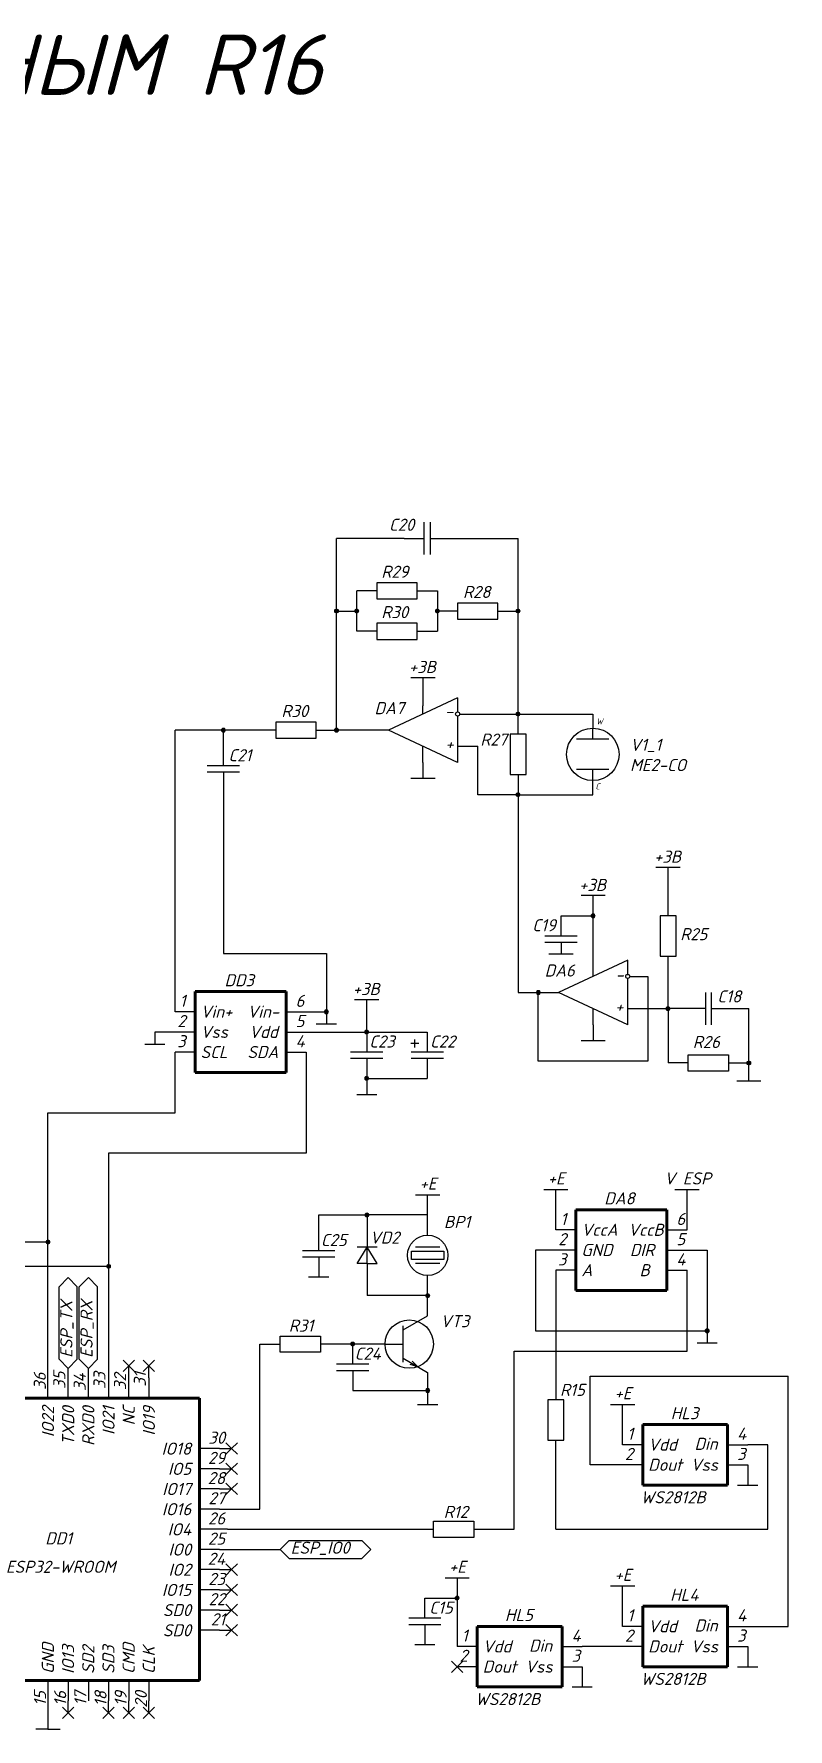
# Model space of a CAD drawing. Header units: millimetres. Extents: x -1 to 4028, y -898 to 1238.
# Drawn here: x 1552.5 to 1739.3, y -727.7 to -307.7 of the extents above; entities that cross this region are included whole.
import ezdxf

# ---------------------------------------------------------------- set-up
doc = ezdxf.new("R2010")
doc.units = ezdxf.units.MM
for name, color, linetype, lineweight in [('Основная (0.3)', 162, 'Continuous', 30), ('Основная (0.6)', 250, 'Continuous', 60), ('Текст', 240, 'Continuous', 30), ('Тонкая (0.2)', 250, 'Continuous', 20)]:
    doc.layers.add(name, color=color, linetype=linetype, lineweight=lineweight)
doc.styles.add('3мм', font='isocpeui.ttf', dxfattribs={"height": 3})
doc.styles.add('5мм', font='isocpeui.ttf', dxfattribs={"height": 5})

msp = doc.modelspace()

# ---------------------------------------------------------------- hatches: boundary and pattern name
at = {"layer": 'Тонкая (0.2)'}
h = msp.add_hatch(color=256, dxfattribs=at)
h.dxf.hatch_style = 1
h.paths.add_polyline_path([(1626.946, -450.742, -1), (1627.946, -450.742, -1)])
h = msp.add_hatch(color=256, dxfattribs=at)
h.dxf.hatch_style = 1
h.paths.add_polyline_path([(1631.946, -450.742, -1), (1632.946, -450.742, -1)])
h = msp.add_hatch(color=256, dxfattribs=at)
h.dxf.hatch_style = 1
h.paths.add_polyline_path([(1651.946, -450.742, -1), (1652.946, -450.742, -1)])
h = msp.add_hatch(color=256, dxfattribs=at)
h.dxf.hatch_style = 1
h.paths.add_polyline_path([(1671.946, -450.742, -1), (1672.946, -450.742, -1)])
h = msp.add_hatch(color=256, dxfattribs=at)
h.dxf.hatch_style = 1
h.paths.add_polyline_path([(1671.946, -476.242, -1), (1672.946, -476.242, -1)])
h = msp.add_hatch(color=256, dxfattribs=at)
h.dxf.hatch_style = 1
h.paths.add_polyline_path([(1598.946, -480.242, -1), (1599.946, -480.242, -1)])
h = msp.add_hatch(color=256, dxfattribs=at)
h.dxf.hatch_style = 1
h.paths.add_polyline_path([(1626.946, -480.242, -1), (1627.946, -480.242, -1)])
h = msp.add_hatch(color=256, dxfattribs=at)
h.dxf.hatch_style = 1
h.paths.add_polyline_path([(1671.946, -496.242, -1), (1672.946, -496.242, -1)])
h = msp.add_hatch(color=256, dxfattribs=at)
h.dxf.hatch_style = 1
h.paths.add_polyline_path([(1691.024, -525.742, 1), (1691.024, -526.742, 1)])
h = msp.add_hatch(color=256, dxfattribs=at)
h.dxf.hatch_style = 1
h.paths.add_polyline_path([(1677.446, -544.742, 1), (1677.446, -545.742, 1)])
h = msp.add_hatch(color=256, dxfattribs=at)
h.dxf.hatch_style = 1
h.paths.add_polyline_path([(1624.446, -550.028, -1), (1625.446, -550.028, -1)])
h = msp.add_hatch(color=256, dxfattribs=at)
h.dxf.hatch_style = 1
h.paths.add_polyline_path([(1709.602, -548.742, 1), (1709.602, -549.742, 1)])
h = msp.add_hatch(color=256, dxfattribs=at)
h.dxf.hatch_style = 1
h.paths.add_polyline_path([(1634.446, -555.028, -1), (1635.446, -555.028, -1)])
h = msp.add_hatch(color=256, dxfattribs=at)
h.dxf.hatch_style = 1
h.paths.add_polyline_path([(1729.602, -562.202, 1), (1729.602, -563.202, 1)])
h = msp.add_hatch(color=256, dxfattribs=at)
h.dxf.hatch_style = 1
h.paths.add_polyline_path([(1634.446, -566.528, -1), (1635.446, -566.528, -1)])
h = msp.add_hatch(color=256, dxfattribs=at)
h.dxf.hatch_style = 1
h.paths.add_polyline_path([(1635.531, -600.35, 1), (1634.531, -600.35, 1)])
h = msp.add_hatch(color=256, dxfattribs=at)
h.dxf.hatch_style = 1
h.paths.add_polyline_path([(1556.469, -607.067, 1), (1555.469, -607.067, 1)])
h = msp.add_hatch(color=256, dxfattribs=at)
h.dxf.hatch_style = 1
h.paths.add_polyline_path([(1571.469, -613.067, 1), (1570.469, -613.067, 1)])
h = msp.add_hatch(color=256, dxfattribs=at)
h.dxf.hatch_style = 1
h.paths.add_polyline_path([(1650.531, -620.35, 1), (1649.531, -620.35, 1)])
h = msp.add_hatch(color=256, dxfattribs=at)
h.dxf.hatch_style = 1
h.paths.add_polyline_path([(1719.783, -629.066, 1), (1718.783, -629.066, 1)])
h = msp.add_hatch(color=256, dxfattribs=at)
h.dxf.hatch_style = 1
h.paths.add_polyline_path([(1631.969, -632.35, 1), (1630.969, -632.35, 1)])
h = msp.add_hatch(color=256, dxfattribs=at)
h.dxf.hatch_style = 1
h.paths.add_polyline_path([(1650.531, -643.85, 1), (1649.531, -643.85, 1)])
h = msp.add_hatch(color=256, dxfattribs=at)
h.dxf.hatch_style = 1
h.paths.add_polyline_path([(1657.829, -695.281, 1), (1656.829, -695.281, 1)])

# ---------------------------------------------------------------- linework, layer by layer
at = {"layer": 'Основная (0.3)'}
for p, q in [((1649.181, -436.742), (1649.181, -428.742)), ((1650.681, -428.742), (1650.681, -436.742)), ((1627.446, -450.742), (1627.446, -432.742)), ((1644.181, -432.742), (1627.446, -432.742)), ((1644.181, -432.742), (1649.181, -432.742)), ((1650.681, -432.742), (1655.681, -432.742)), ((1655.681, -432.742), (1672.446, -432.742)), ((1672.446, -450.742), (1672.446, -432.742)), ((1647.446, -443.742), (1637.446, -443.742)), ((1637.446, -443.742), (1637.446, -447.742)), ((1647.446, -447.742), (1647.446, -443.742)), ((1637.446, -445.742), (1632.446, -445.742)), ((1632.446, -455.742), (1632.446, -445.742)), ((1637.446, -447.742), (1647.446, -447.742)), ((1647.446, -445.742), (1652.446, -445.742)), ((1652.446, -445.742), (1652.446, -455.742)), ((1667.446, -448.742), (1657.446, -448.742)), ((1657.446, -448.742), (1657.446, -452.742)), ((1667.446, -452.742), (1667.446, -448.742)), ((1627.446, -480.242), (1627.446, -450.742)), ((1627.446, -450.742), (1632.446, -450.742)), ((1657.446, -450.742), (1652.446, -450.742)), ((1657.446, -452.742), (1667.446, -452.742)), ((1667.446, -450.742), (1672.446, -450.742)), ((1672.446, -476.242), (1672.446, -450.742)), ((1637.446, -455.742), (1632.446, -455.742)), ((1647.446, -453.742), (1637.446, -453.742)), ((1637.446, -453.742), (1637.446, -457.742)), ((1637.446, -457.742), (1647.446, -457.742)), ((1647.446, -457.742), (1647.446, -453.742)), ((1647.446, -455.742), (1652.446, -455.742)), ((1651.868, -467.242), (1645.868, -467.242)), ((1648.868, -467.242), (1648.868, -474.242)), ((1657.446, -472.242), (1640.29, -480.242)), ((1648.868, -476.242), (1648.868, -474.242)), ((1657.446, -472.242), (1657.446, -475.742)), ((1622.446, -478.242), (1612.446, -478.242)), ((1612.446, -478.242), (1612.446, -482.242)), ((1622.446, -482.242), (1622.446, -478.242)), ((1657.446, -476.742), (1657.446, -484.242)), ((1657.946, -476.242), (1662.446, -476.242)), ((1662.446, -476.242), (1672.446, -476.242)), ((1672.446, -481.242), (1672.446, -476.242)), ((1672.446, -476.242), (1690.946, -476.242)), ((1690.946, -476.242), (1690.946, -479.742)), ((1587.446, -550.028), (1587.446, -480.242)), ((1599.446, -480.242), (1587.446, -480.242)), ((1612.446, -480.242), (1599.446, -480.242)), ((1599.446, -489.104), (1599.446, -480.242)), ((1612.446, -482.242), (1622.446, -482.242)), ((1622.446, -480.242), (1627.446, -480.242)), ((1632.446, -480.242), (1627.446, -480.242)), ((1635.29, -480.242), (1632.446, -480.242)), ((1640.29, -480.242), (1635.29, -480.242)), ((1657.446, -488.242), (1640.29, -480.242)), ((1670.446, -481.242), (1670.446, -491.242)), ((1674.446, -481.242), (1670.446, -481.242)), ((1674.446, -491.242), (1674.446, -481.242)), ((1690.946, -482.492), (1686.946, -482.492)), ((1690.946, -482.492), (1690.946, -479.742)), ((1694.946, -482.492), (1690.946, -482.492)), ((1648.868, -488.242), (1648.868, -484.242)), ((1657.446, -484.242), (1657.446, -488.242)), ((1657.446, -484.242), (1662.446, -484.242)), ((1662.446, -496.242), (1662.446, -484.242)), ((1603.446, -489.104), (1595.446, -489.104)), ((1595.446, -490.604), (1603.446, -490.604)), ((1599.446, -490.604), (1599.446, -535.604)), ((1648.868, -488.242), (1648.868, -492.242)), ((1670.446, -491.242), (1674.446, -491.242)), ((1672.446, -491.242), (1672.446, -496.242)), ((1690.946, -489.992), (1686.946, -489.992)), ((1694.946, -489.992), (1690.946, -489.992)), ((1690.946, -492.742), (1690.946, -489.992)), ((1651.868, -492.242), (1645.868, -492.242)), ((1690.946, -496.242), (1690.946, -492.742)), ((1672.446, -496.242), (1662.446, -496.242)), ((1672.446, -496.242), (1690.946, -496.242)), ((1672.446, -496.242), (1672.446, -501.242)), ((1672.446, -501.242), (1672.446, -545.242)), ((1712.602, -514.242), (1706.602, -514.242)), ((1709.602, -526.242), (1709.602, -514.242)), ((1694.024, -521.242), (1688.024, -521.242)), ((1691.024, -526.242), (1691.024, -521.242)), ((1683.081, -531.242), (1683.081, -526.242)), ((1683.081, -526.242), (1691.024, -526.242)), ((1691.024, -541.242), (1691.024, -526.242)), ((1707.602, -526.242), (1707.602, -536.242)), ((1711.602, -526.242), (1707.602, -526.242)), ((1711.602, -536.242), (1711.602, -526.242)), ((1687.081, -531.242), (1679.081, -531.242)), ((1679.081, -532.742), (1687.081, -532.742)), ((1683.081, -532.742), (1683.081, -535.742)), ((1599.446, -535.604), (1624.946, -535.604)), ((1624.946, -535.604), (1624.946, -550.028)), ((1686.081, -535.742), (1680.081, -535.742)), ((1699.602, -537.242), (1682.446, -545.242)), ((1699.602, -540.742), (1699.602, -537.242)), ((1707.602, -536.242), (1711.602, -536.242)), ((1709.602, -549.242), (1709.602, -536.242)), ((1699.602, -549.242), (1699.602, -541.742)), ((1700.102, -541.242), (1704.602, -541.242)), ((1704.602, -541.242), (1704.602, -562.242)), ((1672.446, -545.242), (1677.446, -545.242)), ((1677.446, -545.242), (1682.446, -545.242)), ((1677.446, -562.242), (1677.446, -545.242)), ((1699.602, -553.242), (1682.446, -545.242)), ((1718.852, -545.242), (1718.852, -553.242)), ((1720.352, -553.242), (1720.352, -545.242)), ((1592.446, -550.028), (1587.446, -550.028)), ((1614.946, -550.028), (1619.946, -550.028)), ((1619.946, -550.028), (1624.946, -550.028)), ((1624.946, -550.028), (1624.946, -553.028)), ((1637.946, -547.028), (1631.946, -547.028)), ((1634.946, -555.028), (1634.946, -547.028)), ((1691.024, -553.242), (1691.024, -549.242)), ((1699.602, -553.242), (1699.602, -549.242)), ((1699.602, -549.242), (1709.602, -549.242)), ((1709.602, -549.242), (1709.602, -562.702)), ((1718.852, -549.242), (1709.602, -549.242)), ((1720.352, -549.242), (1729.602, -549.242)), ((1729.602, -567.242), (1729.602, -549.242)), ((1622.446, -553.028), (1627.446, -553.028)), ((1691.024, -553.242), (1691.024, -557.242)), ((1579.946, -558.028), (1584.946, -558.028)), ((1587.446, -555.028), (1582.446, -555.028)), ((1582.446, -555.028), (1582.446, -558.028)), ((1592.446, -555.028), (1587.446, -555.028)), ((1614.946, -555.028), (1619.946, -555.028)), ((1619.946, -555.028), (1649.946, -555.028)), ((1634.946, -555.028), (1634.946, -560.028)), ((1646.868, -557.846), (1645.868, -557.846)), ((1646.868, -558.846), (1646.868, -556.846)), ((1646.868, -557.846), (1646.868, -556.846)), ((1647.868, -557.846), (1646.868, -557.846)), ((1649.946, -555.028), (1649.946, -560.028)), ((1694.024, -557.242), (1688.024, -557.242)), ((1592.446, -560.028), (1587.446, -560.028)), ((1587.446, -575.028), (1587.446, -560.028)), ((1614.946, -560.028), (1619.946, -560.028)), ((1619.946, -560.028), (1619.946, -585.028)), ((1638.946, -560.028), (1630.946, -560.028)), ((1630.946, -561.528), (1638.946, -561.528)), ((1634.946, -561.528), (1634.946, -566.528)), ((1653.946, -560.028), (1645.946, -560.028)), ((1645.946, -561.528), (1653.946, -561.528)), ((1649.946, -561.528), (1649.946, -566.528)), ((1704.602, -562.242), (1677.446, -562.242)), ((1714.602, -562.702), (1709.602, -562.702)), ((1714.602, -560.702), (1724.602, -560.702)), ((1714.602, -564.702), (1714.602, -560.702)), ((1724.602, -560.702), (1724.602, -564.702)), ((1724.602, -562.702), (1729.602, -562.702)), ((1634.946, -566.528), (1649.946, -566.528)), ((1634.946, -566.528), (1634.946, -570.528)), ((1724.602, -564.702), (1714.602, -564.702)), ((1632.446, -570.528), (1637.446, -570.528)), ((1732.602, -567.242), (1726.602, -567.242)), ((1555.969, -607.067), (1555.969, -575.028)), ((1555.969, -575.028), (1587.446, -575.028)), ((1619.946, -585.028), (1570.969, -585.028)), ((1570.969, -585.028), (1570.969, -613.067)), ((1647.031, -595.35), (1653.031, -595.35)), ((1650.031, -605.35), (1650.031, -595.35)), ((1678.783, -594.066), (1684.783, -594.066)), ((1681.783, -604.066), (1681.783, -594.066)), ((1711.283, -594.066), (1717.283, -594.066)), ((1714.283, -604.066), (1714.283, -594.066)), ((1623.031, -600.35), (1635.031, -600.35)), ((1623.031, -609.212), (1623.031, -600.35)), ((1650.031, -600.35), (1635.031, -600.35)), ((1635.031, -600.35), (1635.031, -608.35)), ((1686.783, -604.066), (1681.783, -604.066)), ((1709.283, -604.066), (1714.283, -604.066)), ((1555.969, -607.067), (1511.654, -607.067)), ((1555.969, -640.734), (1555.969, -607.067)), ((1635.031, -608.35), (1632.531, -608.35)), ((1632.531, -612.35), (1635.031, -608.35)), ((1637.531, -608.35), (1635.031, -608.35)), ((1637.531, -612.35), (1635.031, -608.35)), ((1635.031, -612.35), (1635.031, -608.35)), ((1650.031, -608.35), (1647.031, -608.35)), ((1653.031, -608.35), (1650.031, -608.35)), ((1511.654, -613.067), (1570.969, -613.067)), ((1570.969, -613.067), (1570.969, -640.734)), ((1627.031, -609.212), (1619.031, -609.212)), ((1619.031, -610.712), (1627.031, -610.712)), ((1623.031, -610.712), (1623.031, -615.712)), ((1635.031, -612.35), (1632.531, -612.35)), ((1635.031, -612.35), (1637.531, -612.35)), ((1635.031, -612.35), (1635.031, -620.35)), ((1646.031, -611.35), (1646.031, -609.35)), ((1646.031, -609.35), (1654.031, -609.35)), ((1654.031, -611.35), (1646.031, -611.35)), ((1650.031, -612.35), (1647.031, -612.35)), ((1653.031, -612.35), (1650.031, -612.35)), ((1654.031, -609.35), (1654.031, -611.35)), ((1681.783, -609.066), (1676.783, -609.066)), ((1676.783, -609.066), (1676.783, -629.066)), ((1686.783, -609.066), (1681.783, -609.066)), ((1709.283, -609.066), (1714.283, -609.066)), ((1714.283, -609.066), (1719.283, -609.066)), ((1719.283, -609.066), (1719.283, -629.566)), ((1558.719, -618.122), (1560.969, -615.872)), ((1563.219, -618.122), (1560.969, -615.872)), ((1563.719, -618.122), (1565.969, -615.872)), ((1568.219, -618.122), (1565.969, -615.872)), ((1620.531, -615.712), (1625.531, -615.712)), ((1650.031, -620.35), (1650.031, -615.35)), ((1686.783, -614.066), (1681.783, -614.066)), ((1681.783, -614.066), (1681.783, -646.15)), ((1709.283, -614.066), (1714.283, -614.066)), ((1714.283, -634.066), (1714.283, -614.066)), ((1558.719, -636.122), (1558.719, -618.122)), ((1563.219, -636.122), (1563.219, -618.122)), ((1563.719, -636.122), (1563.719, -618.122)), ((1568.219, -636.122), (1568.219, -618.122)), ((1650.031, -620.35), (1635.031, -620.35)), ((1650.031, -625.35), (1650.031, -620.35)), ((1643.969, -628.85), (1650.031, -625.35)), ((1643.969, -632.35), (1643.969, -627.85)), ((1676.783, -629.066), (1719.283, -629.066)), ((1719.283, -629.066), (1719.283, -632.066)), ((1608.469, -673.234), (1608.469, -632.35)), ((1608.469, -632.35), (1613.469, -632.35)), ((1613.469, -630.35), (1623.469, -630.35)), ((1613.469, -634.35), (1613.469, -630.35)), ((1623.469, -630.35), (1623.469, -634.35)), ((1639.469, -632.35), (1623.469, -632.35)), ((1631.469, -637.35), (1631.469, -632.35)), ((1639.469, -632.35), (1643.969, -632.35)), ((1643.969, -636.85), (1643.969, -632.35)), ((1671.469, -678.234), (1671.469, -634.066)), ((1671.469, -634.066), (1714.283, -634.066)), ((1716.783, -632.066), (1721.783, -632.066)), ((1558.719, -636.122), (1560.969, -638.372)), ((1563.219, -636.122), (1560.969, -638.372)), ((1560.969, -640.734), (1560.969, -638.372)), ((1563.719, -636.122), (1565.969, -638.372)), ((1568.219, -636.122), (1565.969, -638.372)), ((1565.969, -640.734), (1565.969, -638.372)), ((1575.969, -637.734), (1574.555, -636.32)), ((1574.555, -639.149), (1575.969, -637.734)), ((1575.969, -637.734), (1577.383, -636.32)), ((1575.969, -640.734), (1575.969, -637.734)), ((1577.383, -639.149), (1575.969, -637.734)), ((1580.969, -637.734), (1579.555, -636.32)), ((1579.555, -639.149), (1580.969, -637.734)), ((1580.969, -637.734), (1582.383, -636.32)), ((1580.969, -640.734), (1580.969, -637.734)), ((1582.383, -639.149), (1580.969, -637.734)), ((1623.469, -634.35), (1613.469, -634.35)), ((1635.469, -637.35), (1627.469, -637.35)), ((1643.969, -635.85), (1650.031, -639.35)), ((1647.613, -637.954), (1645.681, -637.436)), ((1647.613, -637.954), (1646.199, -636.539)), ((1555.969, -645.734), (1555.969, -640.734)), ((1560.969, -645.734), (1560.969, -640.734)), ((1565.969, -645.734), (1565.969, -640.734)), ((1570.969, -640.734), (1570.969, -645.734)), ((1575.969, -645.734), (1575.969, -640.734)), ((1580.969, -640.734), (1580.969, -645.734)), ((1627.469, -638.85), (1635.469, -638.85)), ((1631.469, -638.85), (1631.469, -643.85)), ((1650.031, -639.35), (1650.031, -647.35)), ((1690.329, -662.281), (1690.329, -640.281)), ((1690.329, -640.281), (1739.329, -640.281)), ((1739.329, -702.281), (1739.329, -640.281)), ((1631.469, -643.85), (1650.031, -643.85)), ((1679.783, -646.15), (1679.783, -656.15)), ((1683.783, -646.15), (1679.783, -646.15)), ((1683.783, -656.15), (1683.783, -646.15)), ((1647.531, -647.35), (1652.531, -647.35)), ((1695.329, -647.281), (1701.329, -647.281)), ((1698.329, -657.281), (1698.329, -647.281)), ((1598.469, -658.234), (1593.469, -658.234)), ((1598.469, -658.234), (1601.469, -658.234)), ((1601.469, -658.234), (1600.055, -656.82)), ((1600.055, -659.649), (1601.469, -658.234)), ((1601.469, -658.234), (1602.883, -656.82)), ((1602.883, -659.649), (1601.469, -658.234)), ((1679.783, -656.15), (1683.783, -656.15)), ((1681.783, -678.234), (1681.783, -656.15)), ((1703.329, -657.281), (1698.329, -657.281)), ((1724.329, -657.281), (1729.329, -657.281)), ((1734.329, -657.281), (1729.329, -657.281)), ((1734.329, -678.234), (1734.329, -657.281)), ((1598.469, -663.234), (1593.469, -663.234)), ((1598.469, -663.234), (1601.469, -663.234)), ((1601.469, -663.234), (1600.055, -661.82)), ((1600.055, -664.649), (1601.469, -663.234)), ((1601.469, -663.234), (1602.883, -661.82)), ((1602.883, -664.649), (1601.469, -663.234)), ((1698.329, -662.281), (1690.329, -662.281)), ((1703.329, -662.281), (1698.329, -662.281)), ((1724.329, -662.281), (1729.329, -662.281)), ((1729.329, -662.281), (1729.329, -667.281)), ((1601.469, -668.234), (1600.055, -666.82)), ((1601.469, -668.234), (1602.883, -666.82)), ((1726.829, -667.281), (1731.829, -667.281)), ((1598.469, -668.234), (1593.469, -668.234)), ((1598.469, -668.234), (1601.469, -668.234)), ((1600.055, -669.649), (1601.469, -668.234)), ((1602.883, -669.649), (1601.469, -668.234)), ((1598.469, -673.234), (1593.469, -673.234)), ((1598.469, -673.234), (1608.469, -673.234)), ((1600.469, -678.234), (1593.469, -678.234)), ((1600.469, -678.234), (1610.469, -678.234)), ((1610.469, -678.234), (1651.469, -678.234)), ((1651.469, -676.234), (1661.469, -676.234)), ((1651.469, -680.234), (1651.469, -676.234)), ((1661.469, -680.234), (1651.469, -680.234)), ((1661.469, -676.234), (1661.469, -680.234)), ((1661.469, -678.234), (1671.469, -678.234)), ((1681.783, -678.234), (1734.329, -678.234)), ((1598.469, -683.234), (1593.469, -683.234)), ((1598.469, -683.234), (1613.469, -683.234)), ((1615.719, -680.984), (1613.469, -683.234)), ((1615.719, -685.484), (1613.469, -683.234)), ((1615.719, -680.984), (1633.719, -680.984)), ((1633.719, -680.984), (1635.969, -683.234)), ((1633.719, -685.484), (1635.969, -683.234)), ((1598.469, -688.234), (1593.469, -688.234)), ((1598.469, -688.234), (1601.469, -688.234)), ((1601.469, -688.234), (1600.055, -686.82)), ((1600.055, -689.649), (1601.469, -688.234)), ((1601.469, -688.234), (1602.883, -686.82)), ((1602.883, -689.649), (1601.469, -688.234)), ((1615.719, -685.484), (1633.719, -685.484)), ((1601.469, -693.234), (1600.055, -691.82)), ((1601.469, -693.234), (1602.883, -691.82)), ((1654.329, -690.281), (1660.329, -690.281)), ((1657.329, -690.281), (1657.329, -707.281)), ((1695.329, -692.281), (1701.329, -692.281)), ((1698.329, -702.281), (1698.329, -692.281)), ((1598.469, -693.234), (1593.469, -693.234)), ((1598.469, -693.234), (1601.469, -693.234)), ((1600.055, -694.649), (1601.469, -693.234)), ((1601.469, -698.234), (1600.055, -696.82)), ((1602.883, -694.649), (1601.469, -693.234)), ((1601.469, -698.234), (1602.883, -696.82)), ((1649.329, -700.281), (1649.329, -695.281)), ((1649.329, -695.281), (1657.329, -695.281)), ((1598.469, -698.234), (1593.469, -698.234)), ((1598.469, -698.234), (1601.469, -698.234)), ((1600.055, -699.649), (1601.469, -698.234)), ((1602.883, -699.649), (1601.469, -698.234)), ((1653.329, -700.281), (1645.329, -700.281)), ((1598.469, -703.234), (1593.469, -703.234)), ((1598.469, -703.234), (1601.469, -703.234)), ((1601.469, -703.234), (1600.055, -701.82)), ((1600.055, -704.649), (1601.469, -703.234)), ((1601.469, -703.234), (1602.883, -701.82)), ((1602.883, -704.649), (1601.469, -703.234)), ((1645.329, -701.781), (1653.329, -701.781)), ((1649.329, -701.781), (1649.329, -706.781)), ((1703.329, -702.281), (1698.329, -702.281)), ((1724.329, -702.281), (1729.329, -702.281)), ((1729.329, -702.281), (1739.329, -702.281)), ((1646.829, -706.781), (1651.829, -706.781)), ((1662.329, -707.281), (1657.329, -707.281)), ((1683.329, -707.281), (1688.329, -707.281)), ((1698.329, -707.281), (1688.329, -707.281)), ((1703.329, -707.281), (1698.329, -707.281)), ((1724.329, -707.281), (1729.329, -707.281)), ((1729.329, -707.281), (1729.329, -712.281)), ((1657.329, -712.281), (1655.914, -710.867)), ((1655.914, -713.695), (1657.329, -712.281)), ((1657.329, -712.281), (1658.743, -710.867)), ((1662.329, -712.281), (1657.329, -712.281)), ((1658.743, -713.695), (1657.329, -712.281)), ((1683.329, -712.281), (1688.329, -712.281)), ((1688.329, -712.281), (1688.329, -717.281)), ((1726.829, -712.281), (1731.829, -712.281)), ((1555.969, -715.734), (1555.969, -720.734)), ((1560.969, -715.734), (1560.969, -720.734)), ((1565.969, -715.734), (1565.969, -720.734)), ((1570.969, -715.734), (1570.969, -720.734)), ((1575.969, -715.734), (1575.969, -720.734)), ((1580.969, -715.734), (1580.969, -720.734)), ((1685.829, -717.281), (1690.829, -717.281)), ((1555.969, -720.734), (1555.969, -727.734)), ((1560.969, -723.734), (1559.555, -722.32)), ((1560.969, -723.734), (1560.969, -720.734)), ((1562.383, -722.32), (1560.969, -723.734)), ((1570.969, -723.734), (1569.555, -722.32)), ((1570.969, -723.734), (1570.969, -720.734)), ((1572.383, -722.32), (1570.969, -723.734)), ((1575.969, -723.734), (1574.555, -722.32)), ((1575.969, -723.734), (1575.969, -720.734)), ((1577.383, -722.32), (1575.969, -723.734)), ((1580.969, -723.734), (1579.555, -722.32)), ((1580.969, -723.734), (1580.969, -720.734)), ((1582.383, -722.32), (1580.969, -723.734)), ((1560.969, -723.734), (1559.555, -725.149)), ((1562.383, -725.149), (1560.969, -723.734)), ((1570.969, -723.734), (1569.555, -725.149)), ((1572.383, -725.149), (1570.969, -723.734)), ((1575.969, -723.734), (1574.555, -725.149)), ((1577.383, -725.149), (1575.969, -723.734)), ((1580.969, -723.734), (1579.555, -725.149)), ((1582.383, -725.149), (1580.969, -723.734)), ((1555.969, -727.734), (1552.969, -727.734)), ((1555.969, -727.734), (1558.969, -727.734))]:
    msp.add_line(p, q, dxfattribs=at)
for centre, radius in [((1657.446, -476.242), 0.5), ((1690.946, -486.242), 6.5), ((1699.602, -541.242), 0.5), ((1650.031, -610.35), 5), ((1645.469, -632.35), 6)]:
    msp.add_circle(centre, radius, dxfattribs=at)
at = {"layer": 'Основная (0.6)'}
for p, q in [((1592.446, -565.028), (1592.446, -545.028)), ((1592.446, -545.028), (1614.946, -545.028)), ((1614.946, -565.028), (1614.946, -545.028)), ((1592.446, -565.028), (1614.946, -565.028)), ((1686.783, -619.066), (1686.783, -599.066)), ((1686.783, -599.066), (1709.283, -599.066)), ((1709.283, -619.066), (1709.283, -599.066)), ((1686.783, -619.066), (1709.283, -619.066)), ((1523.469, -645.734), (1593.469, -645.734)), ((1593.469, -645.734), (1593.469, -715.734)), ((1703.329, -652.281), (1724.329, -652.281)), ((1703.329, -652.281), (1703.329, -667.281)), ((1724.329, -652.281), (1724.329, -667.281)), ((1703.329, -667.281), (1724.329, -667.281)), ((1703.329, -697.281), (1724.329, -697.281)), ((1703.329, -697.281), (1703.329, -712.281)), ((1724.329, -697.281), (1724.329, -712.281)), ((1662.329, -702.281), (1683.329, -702.281)), ((1662.329, -702.281), (1662.329, -717.281)), ((1683.329, -702.281), (1683.329, -717.281)), ((1703.329, -712.281), (1724.329, -712.281)), ((1523.469, -715.734), (1593.469, -715.734)), ((1662.329, -717.281), (1683.329, -717.281))]:
    msp.add_line(p, q, dxfattribs=at)
at = {"layer": 'Тонкая (0.2)'}
for centre in [(1627.446, -450.742), (1632.446, -450.742), (1652.446, -450.742), (1672.446, -450.742), (1672.446, -476.242), (1599.446, -480.242), (1627.446, -480.242), (1672.446, -496.242), (1691.024, -526.242), (1677.446, -545.242), (1624.946, -550.028), (1709.602, -549.242), (1634.946, -555.028), (1729.602, -562.702), (1634.946, -566.528), (1635.031, -600.35), (1555.969, -607.067), (1570.969, -613.067), (1650.031, -620.35), (1719.283, -629.066), (1631.469, -632.35), (1650.031, -643.85), (1657.329, -695.281)]:
    msp.add_circle(centre, 0.5, dxfattribs=at)

# ---------------------------------------------------------------- texts
at = {"layer": 'Текст', "style": '3мм'}
for s, p in [('Vin+', (1593.774, -551.494)), ('Vin-', (1605.358, -551.494)), ('Vss', (1593.774, -556.494)), ('Vdd', (1605.806, -556.494)), ('SCL', (1593.774, -561.494)), ('SDA', (1605.358, -561.494)), ('VccA', (1688.112, -605.533)), ('VccB', (1699.695, -605.533)), ('GND', (1688.112, -610.533)), ('DIR', (1700.143, -610.533)), ('A', (1688.112, -615.533)), ('B', (1702.516, -615.533)), ('Vdd', (1704.657, -658.748)), ('Din', (1716.149, -658.56)), ('Dout', (1704.657, -663.748)), ('Vss', (1715.189, -663.748)), ('WS2812B', (1702.815, -671.797)), ('ESP_IO0', (1616.094, -684.291)), ('ESP32-WROOM', (1545.54, -689.02)), ('Vdd', (1704.657, -703.748)), ('Din', (1716.149, -703.56)), ('Din', (1675.149, -708.56)), ('Vdd', (1663.657, -708.748)), ('Dout', (1704.657, -708.748)), ('Vss', (1715.189, -708.748)), ('Dout', (1663.657, -713.748)), ('Vss', (1674.189, -713.748)), ('WS2812B', (1702.815, -716.797)), ('WS2812B', (1661.815, -721.797))]:
    msp.add_text(s, height=3, dxfattribs=at).set_placement(p)
for s, p in [('ESP_TX', (1562.025, -635.747)), ('ESP_RX', (1567.025, -635.747)), ('GND', (1557.448, -714.065)), ('IO13', (1562.448, -714.065)), ('SD2', (1567.448, -714.065)), ('SD3', (1572.448, -714.065)), ('CMD', (1577.448, -714.065)), ('CLK', (1582.448, -714.065))]:
    msp.add_text(s, height=3, rotation=90, dxfattribs=at).set_placement(p)
at = {"layer": 'Текст', "linetype": 'Continuous', "insert": (1347.063, -307.843), "char_height": 15, "width": 297.72567, "attachment_point": 1, "style": '5мм'}
msp.add_mtext('СХЕМА С ПРОПУЩЕННЫМ R16', dxfattribs=at)
at = {"layer": 'Текст', "style": '3мм'}
for s, insert, char_height, width, attachment_point in [('C20', (1646.72, -427.849), 3, 8.0303, 3), ('R29', (1638.55, -439.5), 3, 8.0303, 1), ('R28', (1658.788, -444.5), 3, 8.0303, 1), ('R30', (1638.55, -449.5), 3, 8.0303, 1), ('+3В', (1645.389, -463.088), 3, 8.0303, 1), ('R30', (1613.788, -474), 3, 8.0303, 1), ('DA7', (1636.862, -473.286), 3, 8.0303, 1), ('-', (1654.312, -474.074), 3, 8.0303, 1), ('W', (1691.787, -477.324), 1.5, 8.0303, 1), ('R27', (1663.082, -481.073), 3, 8.0303, 1), ('V1_1\\PME2-CO', (1700.167, -482.387), 3, 20.38541, 1), ('C21', (1606.384, -484.961), 3, 8.0303, 3), ('+', (1654.406, -482.152), 3, 8.0303, 1), ('С', (1691.655, -493.425), 1.5, 8.0303, 1), ('+3В', (1706.123, -510.088), 3, 8.0303, 1), ('+3В', (1687.545, -517.088), 3, 8.0303, 1), ('C19', (1681.806, -530.07), 3, 8.0303, 9), ('R25', (1712.61, -529.279), 3, 8.0303, 1), ('DD3', (1606.992, -540.707), 3, 8.0303, 3), ('DA6', (1679.018, -538.286), 3, 8.0303, 1), ('-', (1696.562, -542.323), 3, 8.0303, 7), ('1', (1590.084, -545.81), 3, 8.0303, 3), ('6', (1617.308, -545.81), 3, 8.0303, 1), ('+3В', (1631.467, -542.874), 3, 8.0303, 1), ('C18', (1727.726, -547.704), 3, 8.0303, 9), ('+', (1696.468, -550.206), 3, 8.0303, 7), ('2', (1590.084, -550.81), 3, 8.0303, 3), ('5', (1617.308, -550.81), 3, 8.0303, 1), ('3', (1590.084, -555.81), 3, 8.0303, 3), ('4', (1617.308, -555.81), 3, 8.0303, 1), ('C23', (1641.884, -555.885), 3, 8.0303, 3), ('C22', (1656.884, -555.885), 3, 8.0303, 3), ('R26', (1715.717, -558.996), 3, 8.0303, 7), ('+E', (1652.213, -591.088), 3, 8.0303, 3), ('+E', (1683.965, -589.805), 3, 8.0303, 3), ('V ESP', (1720.248, -589.805), 3, 14.92246, 3), ('DA8', (1701.33, -594.745), 3, 8.0303, 3), ('BP1', (1660.596, -600.577), 3, 8.0303, 3), ('1', (1684.421, -599.849), 3, 8.0303, 3), ('6', (1711.645, -599.849), 3, 8.0303, 1), ('VD2', (1635.706, -604.459), 3, 12.82123, 1), ('C25', (1629.97, -605.069), 3, 8.0303, 3), ('2', (1684.421, -604.849), 3, 8.0303, 3), ('5', (1711.645, -604.849), 3, 8.0303, 1), ('3', (1684.421, -609.849), 3, 8.0303, 3), ('4', (1711.645, -609.849), 3, 8.0303, 1), ('VT3', (1660.374, -625.172), 3, 8.0303, 3), ('R31', (1621.715, -626.274), 3, 8.0303, 3), ('C24', (1638.408, -633.207), 3, 8.0303, 3), ('R15', (1682.824, -642.194), 3, 8.0303, 1), ('+E', (1700.51, -643.02), 3, 8.0303, 3), ('HL3', (1717.125, -647.96), 3, 8.0303, 3), ('30', (1599.853, -654.036), 3, 8.0303, 3), ('1', (1700.966, -653.064), 3, 8.0303, 3), ('4', (1726.691, -653.064), 3, 8.0303, 1), ('IO18', (1591.44, -656.755), 3, 8.0303, 3), ('29', (1599.853, -659.036), 3, 8.0303, 3), ('2', (1700.966, -658.064), 3, 8.0303, 3), ('3', (1726.691, -658.064), 3, 8.0303, 1), ('IO5', (1591.44, -661.755), 3, 8.0303, 3), ('IO17', (1591.44, -666.755), 3, 8.0303, 3), ('28', (1599.853, -664.036), 3, 8.0303, 3), ('IO16', (1591.44, -671.755), 3, 8.0303, 3), ('27', (1599.853, -669.036), 3, 8.0303, 3), ('26', (1599.853, -674.036), 3, 8.0303, 3), ('R12', (1660.032, -672.422), 3, 8.0303, 3), ('DD1', (1561.961, -678.975), 3, 8.0303, 3), ('IO4', (1591.44, -676.755), 3, 8.0303, 3), ('25', (1599.853, -679.036), 3, 8.0303, 3), ('IO0', (1591.44, -681.755), 3, 8.0303, 3), ('24', (1599.853, -684.036), 3, 8.0303, 3), ('IO2', (1591.44, -686.755), 3, 8.0303, 3), ('+E', (1659.51, -686.02), 3, 8.0303, 3), ('+E', (1700.51, -688.02), 3, 8.0303, 3), ('IO15', (1591.44, -691.755), 3, 8.0303, 3), ('23', (1599.853, -689.036), 3, 8.0303, 3), ('HL4', (1717.125, -692.96), 3, 8.0303, 3), ('SD0', (1591.44, -696.755), 3, 8.0303, 3), ('22', (1599.853, -694.036), 3, 8.0303, 3), ('C15', (1656.267, -696.139), 3, 8.0303, 3), ('21', (1599.853, -699.036), 3, 8.0303, 3), ('HL5', (1676.125, -697.96), 3, 8.0303, 3), ('1', (1700.966, -698.064), 3, 8.0303, 3), ('4', (1726.691, -698.064), 3, 8.0303, 1), ('SD0', (1591.44, -701.755), 3, 8.0303, 3), ('1', (1659.966, -703.064), 3, 8.0303, 3), ('4', (1685.691, -703.064), 3, 8.0303, 1), ('2', (1700.966, -703.064), 3, 8.0303, 3), ('3', (1726.691, -703.064), 3, 8.0303, 1), ('2', (1659.966, -708.064), 3, 8.0303, 3), ('3', (1685.691, -708.064), 3, 8.0303, 1)]:
    msp.add_mtext(s, dxfattribs=dict(at, insert=insert, char_height=char_height, width=width, attachment_point=attachment_point))
at = {"layer": 'Текст', "char_height": 3, "attachment_point": 3, "rotation": 90, "style": '3мм'}
for s, insert, width in [('36', (1552.448, -639.417), 8.0303), ('35', (1557.271, -639.152), 8.0303), ('34', (1562.315, -639.609), 8.0303), ('33', (1567.227, -639.285), 8.0303), ('32', (1572.315, -639.609), 8.0303), ('31', (1577.227, -639.285), 8.0303), ('IO22', (1554.472, -647.748), 8.0303), ('TXD0', (1559.472, -647.748), 8.0303), ('RXD0', (1564.472, -647.748), 8.0303), ('IO21', (1569.472, -647.748), 7.91643), ('NC', (1574.472, -647.748), 8.0303), ('IO19', (1579.472, -647.748), 8.0303), ('15', (1552.492, -718.321), 8.0303), ('16', (1557.492, -718.321), 8.0303), ('17', (1562.492, -718.321), 8.0303), ('18', (1567.492, -718.321), 8.0303), ('19', (1572.492, -718.321), 8.0303), ('20', (1577.492, -718.321), 8.0303)]:
    msp.add_mtext(s, dxfattribs=dict(at, insert=insert, width=width))

doc.saveas('drawing.dxf')
